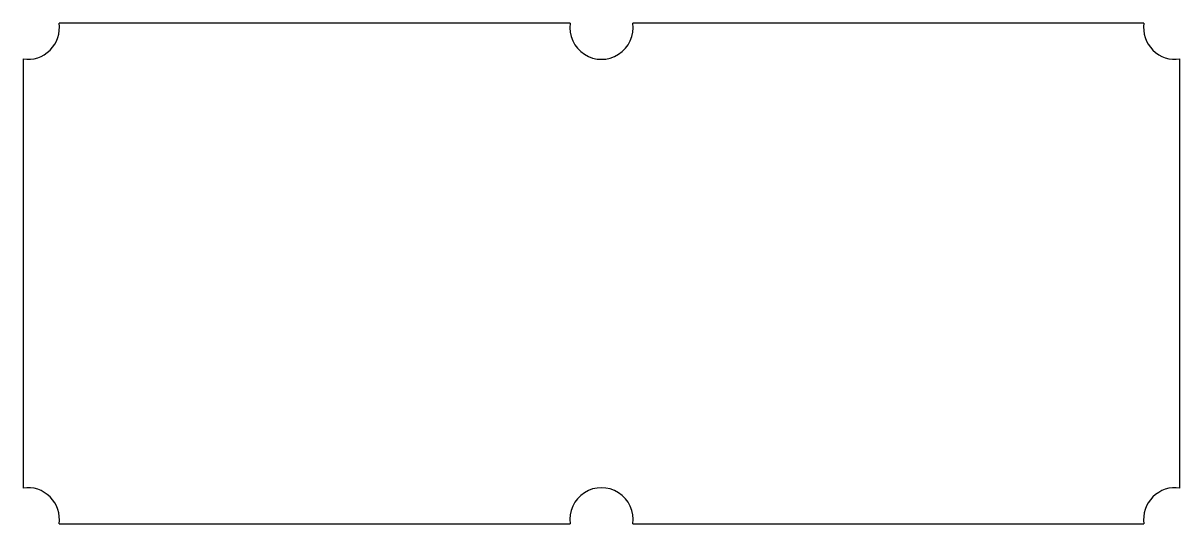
# Model space of a CAD drawing. Header units: inches. Extents: x -15.79 to -8.73, y -7.58 to -4.53.
import ezdxf

# ---------------------------------------------------------------- set-up
doc = ezdxf.new("R2010")
doc.units = ezdxf.units.IN
doc.header["$MEASUREMENT"] = 0

msp = doc.modelspace()

# ---------------------------------------------------------------- linework, layer by layer
at = {"color": 1}
for p, q in [((-12.4531, -4.5258), (-15.5724, -4.5258)), ((-8.9531, -4.5258), (-12.0724, -4.5258)), ((-15.7913, -4.7446), (-15.7913, -7.3639)), ((-8.7343, -7.3639), (-8.7343, -4.7446)), ((-15.5724, -7.5828), (-12.4531, -7.5828)), ((-12.0724, -7.5828), (-8.9531, -7.5828))]:
    msp.add_line(p, q, dxfattribs=at)
for centre, start, end in [((-15.7628, -4.5543), 261.48786, 8.51214), ((-12.2628, -4.5543), 171.48786, 8.51214), ((-8.7628, -4.5543), 171.48786, 278.51214), ((-15.7628, -7.5543), 351.48786, 98.51214), ((-12.2628, -7.5543), 351.48786, 188.51214), ((-8.7628, -7.5543), 81.48786, 188.51214)]:
    msp.add_arc(centre, 0.1925, start, end, dxfattribs=at)

doc.saveas('drawing.dxf')
